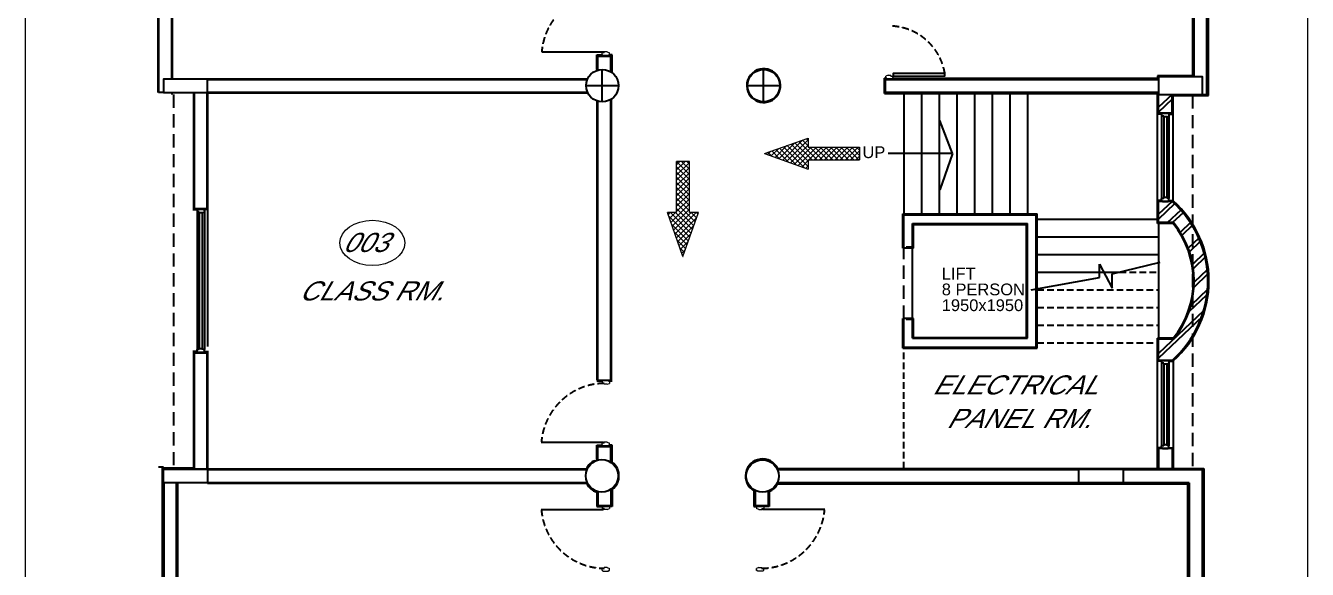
# Model space of a CAD drawing. Extents: x 681461 to 1380439, y -183990 to 19328.
# Drawn here: x 681461 to 703228, y -169848 to -160609 of the extents above; entities that cross this region are included whole.
import ezdxf
from ezdxf.enums import TextEntityAlignment as Align

# ---------------------------------------------------------------- set-up
doc = ezdxf.new("R2010")
doc.units = 0
doc.header["$LTSCALE"] = 900
doc.header["$MEASUREMENT"] = 0
doc.linetypes.add('HIDDEN', pattern=[0.375, 0.25, -0.125])
doc.linetypes.add('HIDDEN2', pattern=[0.1875, 0.125, -0.0625])
for name, color, linetype in [('1', 7, 'CONTINUOUS'), ('door', 163, 'CONTINUOUS'), ('DW', 2, 'CONTINUOUS'), ('FUR', 2, 'CONTINUOUS'), ('MISC', 7, 'CONTINUOUS'), ('PLA', 9, 'CONTINUOUS'), ('TEXT', 2, 'CONTINUOUS'), ('WALL', 1, 'CONTINUOUS')]:
    doc.layers.add(name, color=color, linetype=linetype)
doc.layers.add('COL', color=6, linetype='CONTINUOUS', lineweight=25)
doc.styles.add('ROMANS', font='arial.ttf')

# ---------------------------------------------------------------- blocks, each defined once
blk = doc.blocks.new('REDFRAME')
at = {"layer": '1', "linetype": 'ByBlock', "lineweight": 13}
for p, q in [((-95, 0), (-95, -15)), ((-95, 0), (0, 0)), ((0, 0), (0, -15)), ((-110, -15), (-110, -50)), ((-110, -15), (-95, -15)), ((-110, -15), (-110, -50)), ((-72, -50), (-110, -50)), ((-72, -50), (-72, -65)), ((-22, -65), (-72, -65)), ((-22, -65), (15, -50)), ((0, -15), (15, -15)), ((15, -15), (15, -50))]:
    blk.add_line(p, q, dxfattribs=at)

msp = doc.modelspace()

# ---------------------------------------------------------------- hatches: boundary and pattern name
at = {"layer": 'door', "linetype": 'ByBlock', "lineweight": 13, "ltscale": 1.25}
h = msp.add_hatch(dxfattribs=at)
h.set_pattern_fill('ANSI37', color=3, scale=500, angle=90)
h.set_pattern_definition([(135, (520621, -869574), (-44.194174, -44.194174), []), (225, (520621, -869574), (44.194174, -44.194174), [])])
h.paths.add_polyline_path([(694752, -162675), (694752, -162520), (694007, -162783), (694752, -163046), (694752, -162891), (695623, -162891), (695623, -162675)])
h = msp.add_hatch(dxfattribs=at)
h.set_pattern_fill('ANSI37', color=3, scale=500)
h.set_pattern_definition([(45, (-14166.51, 10516), (-44.194174, 44.194174), []), (135, (-14166.51, 10516), (-44.194174, -44.194174), [])])
h.paths.add_polyline_path([(692732.5, -163787), (692732.5, -162916), (692516.5, -162916), (692516.5, -163787), (692361.5, -163787), (692624.5, -164532), (692887.5, -163787)])

# ---------------------------------------------------------------- linework, layer by layer
at = {"layer": 'COL'}
msp.add_lwpolyline([(683799.5, -168146.8), (684549.5, -168146.8), (684549.5, -168376.8), (683799.5, -168376.8)], close=True, dxfattribs=at)
at = {"layer": 'COL', "ltscale": 500}
msp.add_lwpolyline([(699349.5, -168147.2), (700099.5, -168147.2), (700099.5, -168376.8), (699349.5, -168376.8)], close=True, dxfattribs=at)
at = {"layer": 'COL'}
for centre in [(691247.9, -168258.8), (693974.8, -168262)]:
    msp.add_circle(centre, 275, dxfattribs=at)
at = {"layer": 'door', "color": 7, "lineweight": 35, "ltscale": 1.25}
for p, q in [((683719.5, -161746.8), (683719.5, -158963.8)), ((701529.1, -161778.8), (701529.1, -158963.8)), ((683949.5, -161516.8), (683949.5, -159193.8)), ((701299.1, -161478.8), (701299.1, -159193.8)), ((691174.5, -161121.8), (691404.5, -161121.8)), ((691174.5, -161363.7), (691174.5, -161121.8)), ((691404.5, -161402.7), (691404.5, -161121.8)), ((684549.5, -161516.8), (691003.3, -161516.8)), ((696064.5, -161516.8), (700699.5, -161516.8)), ((684319.5, -161746.8), (684319.5, -163723.8)), ((684549.5, -161746.8), (691006.1, -161746.8)), ((684549.5, -163723.8), (684549.5, -161746.8)), ((691174.5, -166631), (691174.5, -161891.9)), ((691404.5, -166637.1), (691404.5, -161859.3)), ((696064.5, -161746.8), (700699.5, -161746.8)), ((684319.5, -163723.8), (684549.5, -163723.8)), ((684319.5, -166163.8), (684319.5, -168146.8)), ((684319.5, -166163.8), (684549.5, -166163.8)), ((684549.5, -168146.8), (684549.5, -166163.8)), ((691174.5, -167751.8), (691404.5, -167751.8)), ((691174.5, -167993.7), (691174.5, -167751.8)), ((691404.5, -168032.7), (691404.5, -167751.8)), ((684549.5, -168146.8), (690996.7, -168146.8)), ((694224.5, -168146.8), (699349.5, -168146.8)), ((700099.5, -168146.8), (700699.5, -168146.8)), ((700662.4, -168146.8), (701449.5, -168146.8)), ((701449.5, -168146.8), (701449.5, -170697)), ((683799.5, -168376.8), (683799.5, -170697)), ((684029.5, -170697), (684029.5, -168376.8)), ((684549.5, -168376.8), (690999.5, -168376.8)), ((694224.7, -168376.8), (699349.5, -168376.8)), ((700099.5, -168376.8), (701219.5, -168376.8)), ((701219.5, -170697), (701219.5, -168376.8)), ((691174.5, -168523.8), (691174.5, -168765.8)), ((691404.5, -168484.8), (691404.5, -168765.8)), ((693844.5, -168504.2), (693844.5, -168765.8)), ((694074.5, -168518.3), (694074.5, -168765.8)), ((691174.5, -168765.8), (691404.5, -168765.8)), ((693844.5, -168765.8), (694074.5, -168765.8))]:
    msp.add_line(p, q, dxfattribs=at)
at = {"layer": 'door', "color": 4, "linetype": 'ByBlock', "ltscale": 1.25}
for p, q in [((691254.5, -161903.8), (691254.5, -161353.8)), ((693994.5, -161903.8), (693994.5, -161353.8)), ((690979.5, -161628.8), (691529.5, -161628.8)), ((693719.5, -161628.8), (694269.5, -161628.8))]:
    msp.add_line(p, q, dxfattribs=at)
at = {"layer": 'door', "color": 3, "linetype": 'ByBlock', "lineweight": 13, "ltscale": 1.25}
for p, q in [((694007, -162783), (694752, -162520)), ((694752, -162520), (694752, -162675)), ((694007, -162783), (694752, -163046)), ((694752, -162675), (695623, -162675)), ((695623, -162675), (695623, -162891)), ((692516.5, -163787), (692516.5, -162916)), ((692732.5, -162916), (692516.5, -162916)), ((692732.5, -163787), (692732.5, -162916)), ((694752, -162891), (695623, -162891)), ((694752, -162891), (694752, -163046)), ((692624.5, -164532), (692361.5, -163787)), ((692516.5, -163787), (692361.5, -163787)), ((692624.5, -164532), (692887.5, -163787)), ((692887.5, -163787), (692732.5, -163787))]:
    msp.add_line(p, q, dxfattribs=at)
at = {"layer": 'door', "color": 222, "linetype": 'ByBlock', "lineweight": 13, "ltscale": 1.25}
msp.add_lwpolyline([(681461, -120785.9), (703228, -120785.9), (703228, -183990), (681461, -183990)], close=True, dxfattribs=at)
at = {"layer": 'door', "linetype": 'HIDDEN2'}
for points in [[(691292.1, -160057.1, 0.3865048), (690225, -161056), (690227.3, -161056)], [(691285.5, -166687.1, 0.3865048), (690218.3, -167686), (690220.7, -167686)], [(691285.5, -169830.4, -0.3865048), (690218.3, -168831.6), (690220.7, -168831.6)], [(693963.5, -169830.4, 0.3865048), (695030.6, -168831.6), (695028.3, -168831.6)]]:
    msp.add_lwpolyline(points, format="xyb", dxfattribs=at)
at = {"layer": 'door'}
for points in [[(690227.3, -161056), (691273.8, -161056), (691273.1, -161071.8)], [(690220.7, -167686), (691267.2, -167686), (691266.5, -167701.8)], [(690220.7, -168831.6), (691267.2, -168831.6), (691266.5, -168815.8)], [(695028.3, -168831.6), (693981.8, -168831.6), (693982.5, -168815.8)]]:
    msp.add_lwpolyline(points, dxfattribs=at)
at = {"layer": 'door', "color": 4, "linetype": 'ByBlock', "lineweight": 9, "ltscale": 1.25}
msp.add_ellipse((687350.3, -164301.2), major_axis=(-551, 0), ratio=0.6969147, dxfattribs=at)
at = {"layer": 'DW', "color": 5, "linetype": 'HIDDEN2'}
msp.add_arc((696122.5, -161578.7), 962.3, 9.26222, 87.97048, dxfattribs=at)
at = {"layer": 'FUR', "color": 2}
for p, q in [((699695.4, -164889.5), (699700.7, -164660.6)), ((699700.7, -164660.6), (699914, -165070.8)), ((699914, -164827.7), (700726.2, -164628.5)), ((698538.3, -165098.7), (699695.4, -164889.5)), ((699914, -165070.8), (699914, -164827.7))]:
    msp.add_line(p, q, dxfattribs=at)
at = {"layer": 'MISC', "color": 1, "linetype": 'HIDDEN2'}
for p, q in [((700040.2, -164796.8), (700699.5, -164796.8)), ((698639.5, -165096.8), (700699.5, -165096.8)), ((698639.5, -165396.8), (700699.5, -165396.8)), ((698639.5, -165696.8), (700699.5, -165696.8)), ((698639.5, -165996.8), (700684.5, -165996.8)), ((696374.5, -168131.8), (696374.5, -166086.8))]:
    msp.add_line(p, q, dxfattribs=at)
at = {"layer": 'PLA'}
for p, q in [((691159.5, -161106.8), (691249.5, -161106.8)), ((691159.5, -161352.6), (691159.5, -161106.8)), ((691419.5, -161106.8), (691374.5, -161106.8)), ((691419.5, -161395), (691419.5, -161106.8)), ((691159.5, -167736.8), (691249.5, -167736.8)), ((691159.5, -167982.6), (691159.5, -167736.8)), ((691419.5, -167736.8), (691374.5, -167736.8)), ((691419.5, -168025), (691419.5, -167736.8)), ((683779.5, -168126.8), (683779.5, -170942)), ((684299.5, -168126.8), (683779.5, -168126.8)), ((684044.5, -170682), (684044.5, -168391.8)), ((691159.5, -168535), (691159.5, -168780.8)), ((691419.5, -168492.5), (691419.5, -168780.8)), ((693829.5, -168513), (693829.5, -168780.8)), ((694089.5, -168525.1), (694089.5, -168780.8)), ((691159.5, -168780.8), (691249.5, -168780.8)), ((691419.5, -168780.8), (691374.5, -168780.8)), ((693829.5, -168780.8), (693874.5, -168780.8)), ((694089.5, -168780.8), (693999.5, -168780.8))]:
    msp.add_line(p, q, dxfattribs=at)
at = {"layer": 'PLA', "ltscale": 500}
for p, q in [((691249.5, -166652.1), (691159.5, -166652.1)), ((691419.5, -166652.1), (691374.5, -166652.1))]:
    msp.add_line(p, q, dxfattribs=at)
at = {"layer": 'PLA', "linetype": 'ByBlock'}
for p, q in [((694233.9, -168131.8), (701469.5, -168131.8)), ((701469.5, -168131.8), (701469.5, -170947)), ((694229.9, -168396.8), (701199.5, -168396.8)), ((701199.5, -170682), (701199.5, -168396.8))]:
    msp.add_line(p, q, dxfattribs=at)
at = {"layer": 'PLA'}
for centre, start, end in [((691247.9, -168258.8), 115.17864, 154.02795), ((691247.9, -168258.8), 306.28488, 60.76774), ((691247.9, -168258.8), 207.29804, 252.2568), ((693974.8, -168258.8), 293.29294, 331.58461)]:
    msp.add_arc(centre, 290, start, end, dxfattribs=at)
at = {"layer": 'PLA', "linetype": 'ByBlock'}
msp.add_arc((693974.8, -168262), 290, 26.68161, 239.92592, dxfattribs=at)
at = {"layer": 'WALL', "color": 8, "linetype": 'ByBlock'}
for p, q in [((701549.1, -161798.8), (701549.1, -158948.8)), ((696049.5, -161761.8), (696049.5, -161501.8)), ((696069.5, -161501.8), (696049.5, -161501.8)), ((700684.5, -161463.8), (700684.5, -161501.8)), ((696049.5, -161761.8), (700684.5, -161761.8)), ((700684.5, -163971.8), (700684.5, -161761.8)), ((700929.5, -161778.8), (700699.5, -161996.8)), ((700929.5, -161859.7), (700699.5, -162077.7)), ((700949.5, -163587.8), (700949.5, -161798.8)), ((700949.5, -161798.8), (701549.1, -161798.8)), ((700752, -162111.8), (700684.5, -162111.8)), ((700752, -162146.8), (700752, -163546.8)), ((700790, -162161.8), (700790, -163531.8)), ((700840, -162161.8), (700840, -163531.8)), ((700877, -162111.8), (700949.5, -162111.8)), ((700877, -162146.8), (700877, -163546.8)), ((700752, -163581.8), (700684.5, -163581.8)), ((700929.5, -163596.8), (700699.5, -163814.8)), ((700972.9, -163636.5), (700699.5, -163895.7)), ((700877, -163581.8), (700949.5, -163581.8)), ((684372, -163738.8), (684299.5, -163738.8)), ((684372, -163773.8), (684372, -166113.8)), ((684410, -163788.8), (684410, -166098.8)), ((684460, -163788.8), (684460, -166098.8)), ((684497, -163773.8), (684497, -166113.8)), ((684549.5, -163723.8), (684549.5, -166063.8)), ((701079.5, -163743.8), (700849.5, -163961.8)), ((701116.8, -163789.3), (700940.1, -163956.8)), ((700949.7, -163971.8), (700684.5, -163971.8)), ((701242.5, -163955.7), (701071.4, -164117.9)), ((701279.8, -164001.2), (701103.1, -164168.7)), ((701386.4, -164220.5), (701206.2, -164391.3)), ((701409.5, -164279.5), (701227.6, -164451.8)), ((701476.9, -164478), (701281.7, -164663)), ((701500.1, -164536.9), (701293, -164733.2)), ((691404.5, -164611.7), (691404.5, -164611.7)), ((701528.9, -164758.3), (701307.4, -164968.3)), ((701534.1, -164834.4), (701304, -165052.5)), ((701517.1, -165188.4), (701217, -165472.9)), ((701531.6, -165093.7), (701252.9, -165357.9)), ((701464.2, -165455.7), (700699.5, -166180.7)), ((701449.7, -165550.4), (700699.5, -166261.6)), ((700684.5, -168131.8), (700684.5, -165921.8)), ((700956.8, -165921.8), (700684.5, -165921.8)), ((684372, -166148.8), (684299.5, -166148.8)), ((684497, -166148.8), (684564.5, -166148.8)), ((700752, -166311.8), (700684.5, -166311.8)), ((700752, -166346.8), (700752, -167746.8)), ((700790, -166361.8), (700790, -167731.8)), ((700840, -166361.8), (700840, -167731.8)), ((700877, -166311.8), (700949.5, -166311.8)), ((700877, -166346.8), (700877, -167746.8)), ((700949.5, -166305.8), (700949.5, -168127.2)), ((700752, -167781.8), (700684.5, -167781.8)), ((700877, -167781.8), (700949.5, -167781.8))]:
    msp.add_line(p, q, dxfattribs=at)
at = {"layer": 'WALL', "color": 8}
for p, q in [((701284.1, -161463.8), (701284.1, -159208.8)), ((696194.5, -161501.8), (700684.5, -161501.8)), ((701284.1, -161463.8), (700684.5, -161463.8)), ((696359.5, -163806.8), (698639.5, -163806.8)), ((696359.5, -164390.8), (696359.5, -163806.8)), ((698639.5, -166086.8), (698639.5, -163806.8)), ((696539.5, -163986.8), (698459.5, -163986.8)), ((696539.5, -164390.8), (696539.5, -163986.8)), ((698459.5, -165906.8), (698459.5, -163986.8)), ((696539.5, -164390.8), (696359.5, -164390.8)), ((696359.5, -166086.8), (696359.5, -165587.5)), ((696539.5, -165587.5), (696359.5, -165587.5)), ((696539.5, -165906.8), (696539.5, -165587.5)), ((696539.5, -165906.8), (698459.5, -165906.8)), ((696359.5, -166086.8), (698639.5, -166086.8)), ((684299.5, -168126.8), (683779.5, -168126.8))]:
    msp.add_line(p, q, dxfattribs=at)
at = {"layer": 'WALL'}
for p, q in [((696064.5, -161746.8), (696064.5, -161516.8)), ((683799.5, -161746.8), (683719.5, -161746.8)), ((700699.5, -162096.8), (700699.5, -161778.8)), ((700929.5, -162096.8), (700929.5, -161778.8)), ((701449.5, -161778.8), (701529.1, -161778.8)), ((700929.5, -162096.8), (700699.5, -162096.8)), ((700699.5, -163956.8), (700699.5, -163596.8)), ((700929.5, -163596.8), (700699.5, -163596.8)), ((700956.8, -163956.8), (700699.5, -163956.8)), ((700699.5, -163971.8), (700699.5, -165921.8)), ((696524.5, -165587.5), (696524.5, -164375.8)), ((700699.5, -166296.8), (700699.5, -165936.8)), ((700956.8, -165936.8), (700699.5, -165936.8)), ((700929.5, -166296.8), (700699.5, -166296.8)), ((691404.5, -166637.1), (691174.5, -166637.1)), ((700929.5, -167796.8), (700699.5, -167796.8)), ((700699.5, -167796.8), (700699.5, -168147.2)), ((700929.5, -167796.8), (700929.5, -168147.2)), ((684319.5, -167853.8), (684319.5, -168146.8)), ((684549.5, -168146.8), (684549.5, -167853.8))]:
    msp.add_line(p, q, dxfattribs=at)
at = {"layer": 'WALL', "color": 5, "linetype": 'HIDDEN'}
for p, q in [((683949.5, -161778.8), (683949.5, -161746.8)), ((683969.5, -161778.8), (683969.5, -168105.4)), ((683969.5, -161778.8), (683969.5, -168105.4)), ((701279.1, -161791.6), (701279.1, -168105.4)), ((683799.5, -168108.8), (683719.5, -168108.8))]:
    msp.add_line(p, q, dxfattribs=at)
at = {"layer": 'WALL', "color": 1}
for p, q in [((696374.5, -161746.8), (696374.5, -163806.8)), ((696674.5, -161746.8), (696674.5, -163806.8)), ((696974.5, -161746.8), (696974.5, -163806.8)), ((697274.5, -161746.8), (697274.5, -163806.8)), ((697574.5, -161746.8), (697574.5, -163806.8)), ((697874.5, -161746.8), (697874.5, -163806.8)), ((698174.5, -161746.8), (698174.5, -163806.8)), ((698474.5, -161746.8), (698474.5, -163806.8)), ((698639.5, -163896.8), (700684.5, -163896.8)), ((698639.5, -164196.8), (700699.5, -164196.8)), ((698639.5, -164496.8), (700699.5, -164496.8)), ((698639.5, -164796.8), (700040.2, -164796.8))]:
    msp.add_line(p, q, dxfattribs=at)
at = {"layer": 'WALL', "color": 1, "linetype": 'ByBlock'}
for p, q in [((700752, -162111.8), (700767, -162111.8)), ((700752, -162111.8), (700752, -162146.8)), ((700752, -162111.8), (700752, -162146.8)), ((700790, -162146.8), (700752, -162146.8)), ((700767, -162096.8), (700862, -162096.8)), ((700767, -162096.8), (700767, -162111.8)), ((700790, -162146.8), (700790, -162161.8)), ((700840, -162161.8), (700790, -162161.8)), ((700840, -162161.8), (700877, -162146.8)), ((700862, -162096.8), (700862, -162111.8)), ((700862, -162111.8), (700877, -162111.8)), ((700877, -162111.8), (700877, -162146.8)), ((700790, -163546.8), (700752, -163546.8)), ((700752, -163581.8), (700752, -163546.8)), ((700752, -163581.8), (700752, -163546.8)), ((700752, -163581.8), (700767, -163581.8)), ((700767, -163596.8), (700767, -163581.8)), ((700767, -163596.8), (700862, -163596.8)), ((700840, -163531.8), (700790, -163531.8)), ((700790, -163546.8), (700790, -163531.8)), ((700840, -163531.8), (700877, -163546.8)), ((700862, -163596.8), (700862, -163581.8)), ((700862, -163581.8), (700877, -163581.8)), ((700877, -163581.8), (700877, -163546.8)), ((684372, -163738.8), (684387, -163738.8)), ((684372, -163738.8), (684372, -163773.8)), ((684372, -163738.8), (684372, -163773.8)), ((684410, -163773.8), (684372, -163773.8)), ((684387, -163723.8), (684482, -163723.8)), ((684387, -163723.8), (684387, -163738.8)), ((684410, -163773.8), (684410, -163788.8)), ((684460, -163788.8), (684410, -163788.8)), ((684460, -163788.8), (684497, -163773.8)), ((684482, -163723.8), (684482, -163738.8)), ((684482, -163738.8), (684497, -163738.8)), ((684497, -163738.8), (684497, -163773.8)), ((684372, -166148.8), (684372, -166113.8)), ((684372, -166148.8), (684372, -166113.8)), ((684410, -166113.8), (684372, -166113.8)), ((684372, -166148.8), (684387, -166148.8)), ((684387, -166163.8), (684387, -166148.8)), ((684387, -166163.8), (684482, -166163.8)), ((684410, -166113.8), (684410, -166098.8)), ((684460, -166098.8), (684410, -166098.8)), ((684460, -166098.8), (684497, -166113.8)), ((684482, -166148.8), (684497, -166148.8)), ((684482, -166163.8), (684482, -166148.8)), ((684497, -166148.8), (684497, -166113.8)), ((700767, -166296.8), (700862, -166296.8)), ((700767, -166296.8), (700767, -166311.8)), ((700862, -166296.8), (700862, -166311.8)), ((700752, -166311.8), (700767, -166311.8)), ((700752, -166311.8), (700752, -166346.8)), ((700752, -166311.8), (700752, -166346.8)), ((700790, -166346.8), (700752, -166346.8)), ((700790, -166346.8), (700790, -166361.8)), ((700840, -166361.8), (700790, -166361.8)), ((700840, -166361.8), (700877, -166346.8)), ((700862, -166311.8), (700877, -166311.8)), ((700877, -166311.8), (700877, -166346.8)), ((700752, -167781.8), (700752, -167746.8)), ((700752, -167781.8), (700752, -167746.8)), ((700790, -167746.8), (700752, -167746.8)), ((700752, -167781.8), (700767, -167781.8)), ((700767, -167796.8), (700767, -167781.8)), ((700767, -167796.8), (700862, -167796.8)), ((700790, -167746.8), (700790, -167731.8)), ((700840, -167731.8), (700790, -167731.8)), ((700840, -167731.8), (700877, -167746.8)), ((700862, -167781.8), (700877, -167781.8)), ((700862, -167796.8), (700862, -167781.8)), ((700877, -167781.8), (700877, -167746.8))]:
    msp.add_line(p, q, dxfattribs=at)
at = {"layer": 'WALL', "color": 2}
for q in [(696987.8, -162224.2), (696108.1, -162784.3), (696987.8, -163397)]:
    msp.add_line((697199.5, -162784.3), q, dxfattribs=at)
at = {"layer": 'WALL', "color": 6}
for p, q in [((696374.5, -163821.8), (698624.5, -163821.8)), ((696374.5, -164375.8), (696374.5, -163821.8)), ((698624.5, -166071.8), (698624.5, -163821.8)), ((696524.5, -163971.8), (698474.5, -163971.8)), ((696524.5, -164375.8), (696524.5, -163971.8)), ((698474.5, -165921.8), (698474.5, -163971.8)), ((696374.5, -166071.8), (696374.5, -165602.5)), ((696524.5, -165921.8), (696524.5, -165602.5)), ((696374.5, -166071.8), (698624.5, -166071.8)), ((696524.5, -165921.8), (698474.5, -165921.8)), ((684549.5, -168146.8), (683799.5, -168146.8))]:
    msp.add_line(p, q, dxfattribs=at)
at = {"layer": 'WALL', "color": 14, "linetype": 'HIDDEN'}
msp.add_line((696374.5, -165587.5), (696374.5, -164375.8), dxfattribs=at)
at = {"layer": 'WALL', "color": 6, "linetype": 'HIDDEN2'}
for p, q in [((696524.5, -164375.8), (696374.5, -164375.8)), ((696524.5, -165602.5), (696374.5, -165602.5))]:
    msp.add_line(p, q, dxfattribs=at)
at = {"layer": 'WALL'}
msp.add_lwpolyline([(697072.3, -161423.8), (696193.1, -161425), (696193.1, -161465.6), (697072.3, -161464.4)], close=True, dxfattribs=at)
at = {"layer": 'WALL', "color": 6}
for points in [[(700699.5, -161778.8), (701449.5, -161778.8), (701449.5, -161478.8), (700699.5, -161478.8)], [(684549.5, -161746.8), (684549.5, -161516.8), (683799.5, -161516.8), (683799.5, -161746.8)]]:
    msp.add_lwpolyline(points, close=True, dxfattribs=at)
for centre in [(691254.5, -161628.8), (693994.5, -161628.8)]:
    msp.add_circle(centre, 275, dxfattribs=at)
at = {"layer": 'WALL', "color": 8}
for start, end in [(121.5363, 201.36957), (335.7037, 121.5363), (201.36957, 266.85893), (266.85893, 335.7037)]:
    msp.add_arc((693994.5, -161628.8), 286.8, start, end, dxfattribs=at)
at = {"layer": 'WALL'}
for radius, start, end in [(1802.6, 311.50436, 48.49564), (1572.6, 320.98541, 39.01459)]:
    msp.add_arc((699734.9, -164946.8), radius, start, end, dxfattribs=at)
at = {"layer": 'WALL', "color": 8, "linetype": 'ByBlock'}
for radius, start, end in [(1822.6, 311.78817, 48.21183), (1557.6, 320.98541, 38.75199)]:
    msp.add_arc((699734.9, -164946.8), radius, start, end, dxfattribs=at)

# ---------------------------------------------------------------- block references
at = {"layer": 'door', "linetype": 'ByBlock', "xscale": -1, "rotation": 180}
for p in [(691359.5, -161121.8), (691359.5, -167751.8), (691359.5, -169880.4)]:
    msp.add_blockref('REDFRAME', p, dxfattribs=at)
at = {"layer": 'door', "linetype": 'ByBlock'}
for p in [(691359.5, -166637.1), (691359.5, -168765.8)]:
    msp.add_blockref('REDFRAME', p, dxfattribs=at)
at = {"layer": 'door', "linetype": 'ByBlock', "xscale": -1}
msp.add_blockref('REDFRAME', (693889.5, -168765.8), dxfattribs=at)
at = {"layer": 'door', "linetype": 'ByBlock', "rotation": 180}
msp.add_blockref('REDFRAME', (693889.5, -169880.4), dxfattribs=at)
at = {"layer": 'WALL', "color": 8, "linetype": 'ByBlock', "rotation": 180}
msp.add_blockref('REDFRAME', (696084.5, -161516.8), dxfattribs=at)

# ---------------------------------------------------------------- texts
at = {"layer": 'COL', "color": 2, "style": 'ROMANS'}
msp.add_text('UP', height=200, dxfattribs=at).set_placement((695866.6, -162761.5), align=Align.MIDDLE)
at = {"layer": 'COL', "color": 7, "style": 'ROMANS'}
for s, p in [('LIFT', (697019.2, -164923)), ('8 PERSON', (697019.2, -165191.3))]:
    msp.add_text(s, height=200, dxfattribs=at).set_placement(p)
at = {"layer": 'COL', "color": 3, "style": 'ROMANS'}
msp.add_text('1950x1950', height=200, dxfattribs=at).set_placement((697019.2, -165459.6))
at = {"layer": 'TEXT', "color": 4, "style": 'ROMANS', "oblique": 30}
msp.add_text('003', height=325, dxfattribs=at).set_placement((687217.9, -164292.9), align=Align.MIDDLE)
at = {"layer": 'TEXT', "color": 0, "style": 'ROMANS', "oblique": 30}
for s, p in [('CLASS RM.', (687322.9, -165116.9)), ('ELECTRICAL ', (698317.9, -166713.5)), ('PANEL RM.', (698317.9, -167283.5))]:
    msp.add_text(s, height=325, dxfattribs=at).set_placement(p, align=Align.MIDDLE)

doc.saveas('drawing.dxf')
